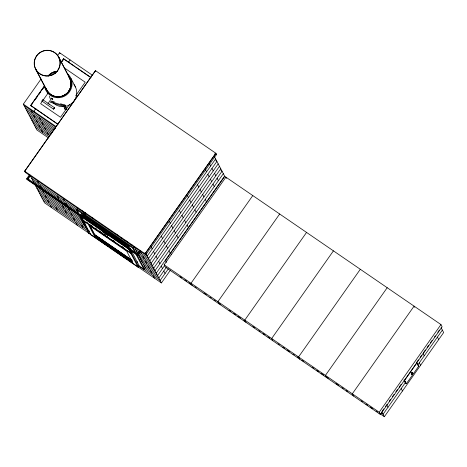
<?xml version="1.0" encoding="UTF-8"?>
<svg xmlns="http://www.w3.org/2000/svg" width="467" height="467" viewBox="0 0 467 467"><rect width="100%" height="100%" fill="white"/><g stroke="black" fill="none" stroke-linecap="round" stroke-linejoin="round"><path stroke-width="0.7" d="M50.354 102.255L64.849 106.809L65.304 105.227L60.5 103.756M65.304 105.227L64.779 106.85M48.13 103.429L51.714 98.023M53.559 109.19L54.546 107.784L53.559 109.19L41.902 101.018L42.859 99.775L48.002 103.3M411.164 373.962L412.151 372.561L412.851 373.04C412.238 375.234 410.475 374.026 412.151 372.561M411.865 374.446L412.851 373.04M411.456 373.419L411.328 373.728L411.62 373.472M42.433 100.609L42.859 99.775M411.707 373.349L411.783 372.952M48.603 137.993L36.916 129.984L23.35 104.147L41.055 79.016M57.523 55.637L59.583 52.718L92.308 75.152M57.634 124.181L30.664 105.478L44.423 85.951M61.101 62.274L63.605 58.725L90.995 77.504M30.723 105.589L44.482 86.062M61.58 61.796L63.664 58.836M30.84 105.816L32.509 103.446M35.007 99.897L37.097 96.938M38.761 94.567L40.431 92.203M42.515 89.244L44.599 86.284M62.111 61.428L63.781 59.058L63.605 58.725M35.93 108.437L33.869 111.356L34.57 112.693M68.456 62.263L70.103 59.928M42.275 101.304L40.629 103.645L60.494 117.264L69.595 104.345M43.098 100.136L48.037 93.12M51.674 98.525C51.604 98.484 54.324 100.423 51.709 98.479M51.808 98.776L51.364 98.374L52.602 99.249M75.73 95.642L85.198 82.198L65.333 68.579M24.652 171.179L95.472 70.657L215.912 153.293L145.097 253.815L24.652 171.179L25.294 172.399L147.268 255.98L215.614 158.967M24.71 171.29L95.472 70.657M25.294 172.399L25.708 171.815M30.086 175.119L27.617 178.622L137.485 253.937L139.954 250.435L140.888 251.503L138.004 255.595L26.969 179.474L26.619 178.808L29.503 174.716L30.437 175.785L27.967 179.293L29.17 180.116M78.976 214.084L76.664 209.683L77.901 207.932M82.256 216.081L84.725 212.573L85.309 212.975L85.665 213.641L83.19 217.149L85.595 218.795M82.84 216.484L85.309 212.975M138.098 267.206L130.848 253.394L131.922 251.876L139.172 265.688L138.098 267.206L90.761 234.755L83.511 220.944L83.926 220.36M132.517 260.901L132.103 261.485L94.118 235.444L94.696 234.627L90.195 226.057M94.97 237.067L94.585 236.331L132.57 262.372L132.955 263.108L94.97 237.067L95.385 236.483L97.165 237.703M127.748 247.492L128.822 245.975L84.48 215.579M143.994 269.523L132.768 248.14L134 246.389L145.225 267.772L143.994 269.523L138.617 265.846M81.036 216.233L83.219 220.389L130.556 252.84L131.63 251.322M138.004 255.595L137.654 254.924L140.538 250.832M216.495 154.408L145.681 254.929L145.039 253.704L215.853 153.182L216.495 154.408L215.299 153.585M218.188 163.87L149.837 260.884L136.399 251.666M219.472 166.316L151.127 263.335L138.267 254.521M220.757 168.768L152.411 265.781L138.973 256.57M223.331 173.666L154.986 270.685L141.542 261.467M166.45 262.413L165.446 260.498L224.738 176.339L440.959 324.571L442.126 326.795L380.372 414.462L165.312 267.036L164.145 264.807L225.905 177.145L226.577 178.417M164.559 265.647L157.56 275.583L143.964 266.266M166.252 267.515L158.844 278.034L144.49 268.192M168.365 268.794L160.128 280.486L138.763 265.84M128.688 260.498L161.419 282.932L170.473 270.078M252.787 195.568L191.026 283.236L192.194 285.46M279.669 213.997L217.908 301.664L219.076 303.889M306.55 232.426L244.79 320.093L245.957 322.318M333.432 250.855L271.671 338.522L272.839 340.747M360.314 269.284L298.553 356.946L299.721 359.176M387.196 287.713L325.435 375.375L326.602 377.605M380.372 414.462L379.198 412.233L440.959 324.571M382.199 411.217L383.845 408.882M385.491 406.541L387.143 404.206M389.198 401.281L390.435 399.53M392.49 396.606L394.142 394.271M395.788 391.93L397.435 389.595M399.081 387.254L401.141 384.335M416.786 362.123L418.432 359.788M420.078 357.448L421.724 355.113M423.371 352.772L425.431 349.853M427.077 347.512L428.724 345.177M430.37 342.842L432.022 340.501M434.491 336.993L435.314 335.826M437.783 332.317L439.429 329.982M406.36 383.699L404.603 380.36L416.955 362.824L418.712 366.169L406.36 383.699L405.543 383.138L404.078 380.354M405.718 382.111L383.074 414.252L381.282 413.021M417.661 365.159L442.366 330.093M379.099 413.097L384.359 416.704L443.65 332.545L441.076 327.641M42.304 100.784L41.907 101.187M48.008 103.283L49.251 104.217M51.568 101.018L54.312 101.859M50.547 101.485L64.971 105.904M104.806 233.447L105.892 234.195M107.789 235.753C109.745 236.395 101.654 230.698 102.722 232.169M52.409 99.162L52.012 98.893M105.746 234.177L105.32 233.897M137.088 261.899L137.561 262.273L137.065 261.964M95.116 71.352L95.7 71.749M214.919 153.48L216.087 154.991M215.707 160.595L216.898 161.419L148.553 258.432L135.115 249.22M63.781 59.058L74.498 66.407M75.689 67.225L90.575 77.429M220.85 170.397L222.047 171.22L153.696 268.233L140.258 259.022M48.469 103.621L54.546 107.784M418.128 365.766L418.712 366.169M30.664 105.478L58.054 124.257M23.35 104.147L56.075 126.58M24.05 105.484L55.579 127.094M411.958 372.672L412.659 373.151M25.341 107.93L55.509 128.618M411.59 373.127L412.291 373.612M411.258 373.664L411.958 374.143M411.357 373.851L412.057 374.336M26.625 110.381L54.569 129.54M27.909 112.833L53.898 130.643M29.199 115.285L52.952 131.566M30.483 117.731L52.281 132.675M31.768 120.182L51.773 133.895M33.058 122.634L50.833 134.817M34.342 125.08L49.724 135.628M404.019 379.957L404.603 380.36M35.626 127.532L49.222 136.849M170.385 253.488L171.552 254.287M165.446 260.498L166.614 261.298M164.145 264.807L379.198 412.233M180.017 276.616L181.809 277.847M184.798 279.896L186.59 281.128M188.983 282.763L191.377 284.403M194.967 286.866L196.158 287.684M203.933 293.013L206.326 294.654M209.917 297.111L211.107 297.934M214.102 299.983L215.293 300.801M218.883 303.264L220.675 304.49M229.052 310.234L230.844 311.46M233.833 313.509L235.625 314.74M238.018 316.381L240.412 318.021M243.996 320.479L245.193 321.302M252.968 326.626L254.76 327.857M258.946 330.729L260.142 331.547M263.131 333.596L264.929 334.827M267.918 336.876L269.71 338.108M278.081 343.846L279.278 344.664M282.868 347.127L284.66 348.353M287.053 349.993L289.447 351.633M293.031 354.097L294.228 354.914M297.216 356.963L298.413 357.786M302.003 360.244L303.795 361.476M312.166 367.214L313.964 368.44M316.953 370.489L318.745 371.72M321.138 373.361L323.532 375.001M327.116 377.459L328.313 378.282M336.088 383.611L338.482 385.252M342.066 387.709L343.263 388.526M346.251 390.575L347.448 391.399M361.201 400.826L362.398 401.649M365.988 404.107L367.78 405.338M370.173 406.973L372.567 408.613M376.151 411.077L377.348 411.894M25.125 170.706L25.708 171.103M144.922 252.828L146.089 254.346M82.075 210.792L83.867 212.024M92.221 217.75L93.418 218.568M116.096 234.113L117.888 235.345M120.871 237.388L122.663 238.614M125.051 240.254L127.438 241.888M131.017 244.346L132.208 245.163M29.853 175.382L30.437 175.785M85.665 213.641L84.725 212.573M140.888 251.503L139.954 250.435M77.078 209.099L133.177 247.557L136.148 253.219M31.674 178.312L77.259 209.56M76.664 209.683L132.768 248.14M83.284 214.756L81.486 213.524L80.417 215.042L81.614 215.865M84.311 215.573L127.981 245.514M84.294 215.626L127.036 244.988M84.702 216.081L86.506 217.318M88.31 218.556L91.316 220.617M93.721 222.269L95.525 223.506M98.531 225.567L101.537 227.627M103.943 229.274L107.55 231.749M108.753 232.572L111.759 234.632M112.961 235.456L117.772 238.754M118.974 239.583L122.582 242.052M124.385 243.289L126.189 244.527M32.959 180.758L78.409 211.913M80.826 214.458L128.162 246.909L130.97 252.256M78.66 213.658L34.249 183.21L30.39 175.861M83.412 217.097L91.801 222.847M92.997 223.67L127.152 247.084M32.772 182.585L35.171 184.232M37.576 185.878L41.178 188.347M42.982 189.584L45.381 191.231M47.78 192.877L50.185 194.523M52.584 196.169L54.388 197.401M57.99 199.87L60.389 201.516M62.794 203.163L66.396 205.638M68.2 206.869L70.599 208.516M73.004 210.162L75.403 211.808M78.403 213.868L81.41 215.923M87.994 220.442L90.4 222.088M93.4 224.148L94.603 224.971M98.204 227.441L100.603 229.087M103.61 231.142L106.61 233.202M108.408 234.44L110.813 236.086M112.016 236.909L116.82 240.201M118.618 241.433L121.618 243.494M123.422 244.726L125.821 246.372M128.828 248.432L131.828 250.493M133.632 251.725L136.031 253.371M26.619 178.808L137.654 254.924M35.533 185.662L80.382 216.402M36.823 188.108L81.667 218.854M86.29 221.983L88.07 223.203M90.435 224.825L92.209 226.04M95.169 228.065L96.943 229.285M99.308 230.908L101.082 232.122M112.921 240.236L114.695 241.457M121.794 246.319L123.568 247.539M83.511 220.944L130.848 253.394M38.107 190.559L83.103 221.405M39.391 193.011L83.809 223.459M143.416 264.322L156.27 273.131L224.621 176.117L214.33 156.515M40.682 195.463L85.963 226.501M41.966 197.909L87.247 228.953M94.696 234.627L132.085 260.259M94.246 234.457L131.56 260.037M94.527 234.86L131.922 260.493M97.089 236.757L98.292 237.58M101.905 240.056L104.31 241.708M112.133 247.072L114.543 248.718M118.151 251.193L120.562 252.845M122.967 254.497L124.771 255.735M125.6 256.406L126.785 257.218M127.783 257.796L129.587 259.033M43.25 200.361L87.936 230.996M100.131 239.74L101.911 240.96M103.096 241.772L106.663 244.218M109.033 245.84L110.813 247.066M112.004 247.878L115.565 250.318M117.935 251.947L120.311 253.575M122.091 254.795L125.057 256.827M126.837 258.047L129.213 259.675M93.412 236.314L44.54 202.812L34.891 184.436M94.603 237.131L108.362 246.558M109.552 247.382L127.497 259.681M437.421 337.11L438.711 339.556M414.661 307.257L414.077 306.142L352.316 393.804L353.484 396.034M422.962 353.361L424.246 355.807M419.308 362.824L420.592 365.27M416.663 362.982L417.545 364.651M404.311 380.512L405.776 383.296M401.188 388.538L402.478 390.99M387.05 405.403L388.013 407.242M381.79 411.801L384.359 416.704M209.385 163.532L210.675 165.983M211.96 168.429L213.244 170.881M214.534 173.333L215.818 175.779M217.102 178.231L218.393 180.682M205.27 169.375L206.554 171.827M207.844 174.273L209.128 176.724M210.413 179.176L211.703 181.628M212.987 184.074L214.271 186.526M197.5 184.681L198.784 187.133M200.069 189.584L201.359 192.03M202.643 194.482L203.927 196.934M205.217 199.386L206.502 201.832M187.477 195.702L188.44 197.541M189.725 199.993L191.015 202.439M192.299 204.89L193.583 207.342M194.873 209.788L196.158 212.24M179.381 210.395L180.671 212.847M181.955 215.299L183.239 217.75M184.529 220.196L185.813 222.648M187.098 225.1L188.388 227.546M169.358 221.416L170.321 223.255M171.611 225.707L172.895 228.153M174.185 230.605L175.469 233.056M176.754 235.508L178.044 237.954M161.267 236.109L162.551 238.561M163.835 241.013L165.125 243.465M166.41 245.911L167.7 248.362M168.984 250.814L170.268 253.26M59.583 52.718L60.05 53.606M70.791 78.106L75.467 87.014M58.994 57.587A13.053 12.854 -27.7 0 1 46.017 76.01A13.053 12.854 -27.7 0 1 36.549 55.865A13.053 12.854 -27.7 0 1 58.994 57.587L69.986 78.526A13.053 12.854 -27.7 0 1 62.701 96.126A13.053 12.854 -27.7 0 1 45.661 87.767M58.865 57.651A12.913 12.708 -27.7 0 1 46.029 75.87A12.913 12.708 -27.7 0 1 36.665 55.947A12.913 12.708 -27.7 0 1 58.865 57.651L69.525 77.954M150.923 246.518L152.207 248.969M153.491 251.421L154.781 253.867M156.066 256.319L157.35 258.771M158.64 261.222L159.924 263.668M161.214 266.12L162.498 268.572M163.783 271.018L165.073 273.469M145.978 253.534L161.419 282.932M65.117 105.846L66.104 107.719M65.001 106.4L66.507 109.278M140.252 251.176L141.542 253.628M142.826 256.074L144.11 258.525M145.4 260.977L146.685 263.423M147.969 265.875L149.259 268.327M150.543 270.778L151.833 273.224M153.118 275.676L154.402 278.128M63.804 106.622L65.31 109.5M136.808 254.474L144.402 268.939M128.822 245.975L130.69 249.536M35.51 68.661L46.502 89.6M35.381 68.719L46.373 89.658M131.262 252.81L138.512 266.622M128.372 248.683L130.556 252.84M132.103 261.485L126.645 251.083L88.654 225.041L94.118 235.444M39.362 117.55L40.652 119.996M41.937 122.447L43.221 124.899M44.511 127.345L45.795 129.797M47.079 132.249L48.37 134.7M31.067 110.288L32.351 112.74M33.636 115.191L34.926 117.637M36.21 120.089L37.494 122.541M38.784 124.993L40.069 127.438M41.353 129.89L42.643 132.342M89.39 225.071L94.737 235.251M79.635 215.345L82.939 221.632M83.599 222.893L87.889 231.066M81.702 225.152L82.992 227.604M63.115 198.294L64.399 200.746M65.689 203.192L66.974 205.643M68.258 208.095L69.548 210.547M70.832 212.993L72.116 215.445M73.407 217.896L74.691 220.342M75.975 222.794L77.265 225.246M57.388 195.936L58.673 198.387M59.963 200.839L61.247 203.285M62.531 205.737L63.821 208.189M65.106 210.635L66.39 213.086M55.993 207.523L57.278 209.975M37.401 180.665L38.685 183.117M39.975 185.568L41.259 188.014M42.544 190.466L43.834 192.918M45.118 195.369L46.408 197.815M47.692 200.267L48.977 202.719M50.267 205.165L51.551 207.617M69.729 78.649A12.767 12.568 -27.7 0 1 70.587 81.135M70.815 82.425A12.767 12.568 -27.7 0 1 70.336 87.662M70.12 88.286A12.767 12.568 -27.7 0 1 68.579 91.223M65.812 94.089A12.767 12.568 -27.7 0 1 61.65 96.179M60.354 96.488A12.767 12.568 -27.7 0 1 57.692 96.698M57.032 96.669A12.767 12.568 -27.7 0 1 53.793 95.986M53.174 95.753A12.767 12.568 -27.7 0 1 46.63 89.536M48.597 75.917A12.767 12.568 -27.7 0 1 57.324 71.521M51.247 75.432A12.767 12.568 -27.7 0 1 55.41 73.342M48.848 75.228A13.053 12.854 -27.7 0 1 55.958 71.416M68.591 76.226A13.053 12.854 -27.7 0 1 69.688 77.931M69.857 78.584A12.913 12.708 -27.7 0 1 57.686 96.844A12.988 12.79 -27.7 0 0 68.585 76.203M57.021 96.809A12.913 12.708 -27.7 0 1 45.999 88.368M48.492 75.823A12.913 12.708 -27.7 0 1 57.318 71.381M68.474 76.314A12.913 12.708 -27.7 0 1 69.56 77.995M57.056 96.821A12.988 12.79 -27.7 0 1 45.97 88.327M48.936 75.205A12.988 12.79 -27.7 0 1 56.011 71.416M65.141 105.764A0.858 0.846 -27.7 0 1 63.518 106.289M63.745 105.273A0.858 0.846 -27.7 0 1 64.954 105.367M66.133 107.784A0.858 0.846 -27.7 0 1 66.384 108.899A0.858 0.846 -27.7 0 1 65.275 109.255A0.858 0.846 -27.7 0 1 64.837 108.198M66.507 108.875A0.858 0.846 -27.7 0 1 65.041 109.15M73.979 84.568A13.893 13.677 -27.7 0 1 65.263 106.429M63.827 106.616A13.893 13.677 -27.7 0 1 53.25 102.903M50.337 98.858A13.893 13.677 -27.7 0 1 49.397 96.155M67.336 73.582A13.893 13.677 -27.7 0 1 64.37 96.249A13.893 13.677 -27.7 0 1 44.406 85.122M90.166 233.22A0.858 0.846 -27.7 0 1 88.508 232.87M89.273 231.002A0.858 0.846 -27.7 0 1 88.351 232.006A0.858 0.846 -27.7 0 1 87.621 230.873A0.858 0.846 -27.7 0 1 88.923 230.453M85.257 223.868A0.858 0.846 -27.7 0 1 83.955 224.283A0.858 0.846 -27.7 0 1 83.902 222.94M84.317 222.082A0.858 0.846 -27.7 0 1 83.219 222.601A0.858 0.846 -27.7 0 1 82.712 221.516A0.858 0.846 -27.7 0 1 83.809 221.002M84.007 221.101A0.858 0.846 -27.7 0 1 84.294 221.434M79.664 214.662A0.718 0.706 -27.7 0 1 80.826 215.071M80.581 215.736A0.718 0.706 -27.7 0 1 79.454 214.966M81.41 216.939A0.718 0.706 -27.7 0 1 80.114 216.484M82.291 217.791A0.718 0.706 -27.7 0 1 81.766 218.79A0.718 0.706 -27.7 0 1 80.931 218.042A0.718 0.706 -27.7 0 1 81.888 217.429M83.015 219.665A0.718 0.706 -27.7 0 1 82.099 220.097A0.718 0.706 -27.7 0 1 81.672 219.198M101.765 232.975L103.575 234.685L107.468 237.096L101.765 232.975M103.983 234.615L105.128 235.438L103.983 234.615M129.873 248.421L130.544 248.911L129.873 248.421"/></g></svg>
